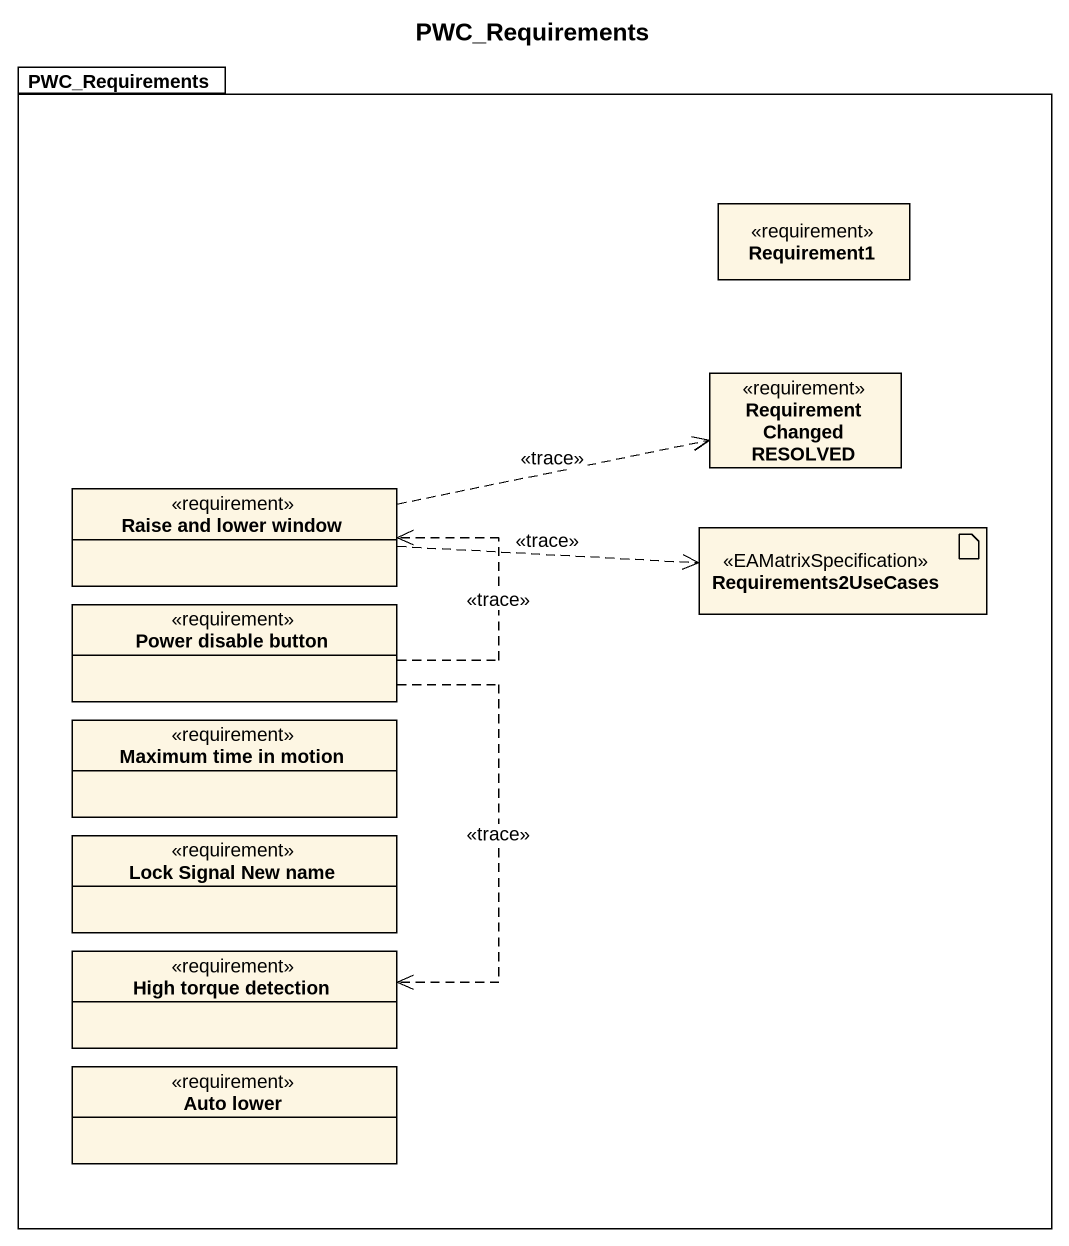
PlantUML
@startuml
title PWC_Requirements
allowmixing
hide circle
hide empty members
package PWC_Requirements {
  class Requirement1 <<requirement>>
  class "Requirement Changed RESOLVED" as Requirement_Changed_RESOLVED <<requirement>>
  class "Raise and lower window" as Raise_and_lower_window <<requirement>>
  artifact Requirements2UseCases <<EAMatrixSpecification>>
  class "Power disable button" as Power_disable_button <<requirement>>
  class "Maximum time in motion" as Maximum_time_in_motion <<requirement>>
  class "Lock Signal New name" as Lock_Signal_New_name <<requirement>>
  class "High torque detection" as High_torque_detection <<requirement>>
  class "Auto lower" as Auto_lower <<requirement>>
}
Raise_and_lower_window .right.> Requirement_Changed_RESOLVED : <<trace>>
Raise_and_lower_window .right.> Requirements2UseCases : <<trace>>
Power_disable_button .up.> Raise_and_lower_window : <<trace>>
Power_disable_button ..> High_torque_detection : <<trace>>
@enduml
